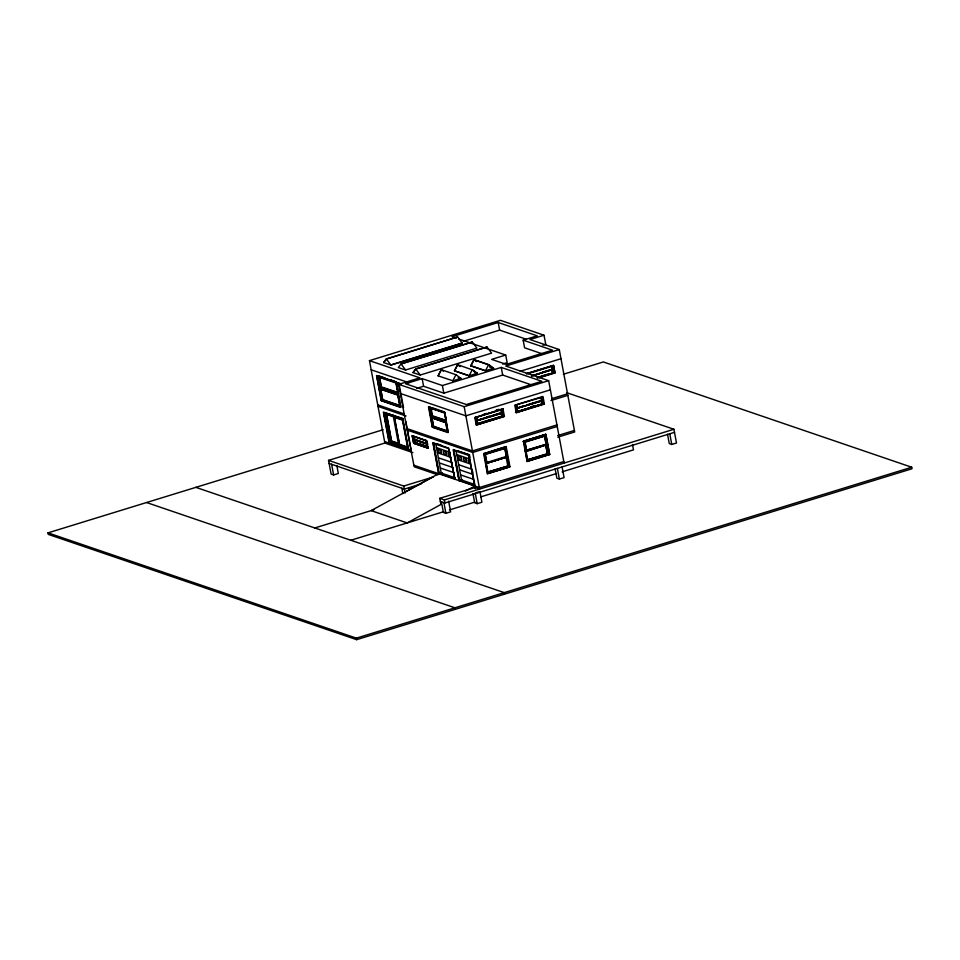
<?xml version="1.0" encoding="UTF-8"?>
<svg xmlns="http://www.w3.org/2000/svg" width="960" height="960" viewBox="0 0 960 960"><rect width="100%" height="100%" fill="white"/><g stroke="black" fill="none" stroke-linecap="round" stroke-linejoin="round"><path stroke-width="1.44" d="M484.2 453.732L487.884 473.424L485.676 463.68L507.108 456.996L485.652 463.56L507.096 456.972M545.364 434.868L549.048 454.56L546.852 444.72L525.384 451.644M516.228 412.776L514.824 405.132L542.976 396.468L544.404 404.1L516.24 412.692M412.356 435.84L426.552 440.712L412.188 435.648L413.628 443.316L427.92 448.2L426.54 440.616L425.724 440.772L426.36 443.772M452.904 380.82L438.12 375.852L441.288 369.708L455.94 374.712L460.944 378.336L452.772 380.856L455.94 374.712M469.116 375.828L472.284 369.684L477.288 373.308L469.116 375.828L454.452 370.824L457.62 364.68L472.308 369.84L477.156 373.356M454.452 370.824L457.62 364.68M470.796 365.796L473.964 359.652L488.628 364.656L493.62 368.28L485.448 370.8L470.796 365.796L485.58 370.764M470.916 365.748L473.964 359.652M485.448 370.8L488.628 364.656L493.488 368.328M476.064 420.948L502.98 412.92L475.788 421.032L476.316 424.284M506.1 446.7L483.672 453.744L506.16 446.544L509.964 466.872L487.416 473.808L483.624 453.456M545.844 434.472L523.416 441.468M516.588 408.504C517.08 416.64 518.076 407.088 515.772 408.684L542.964 400.572L515.784 408.684M383.712 362.58L386.376 359.064L457.62 336.972L386.352 358.908L383.592 362.532L390.936 365.04L462.204 343.116L390.816 365.004M413.088 372.612L415.752 369.096L486.996 347.004L415.728 368.94L412.968 372.564L420.312 375.072L415.752 369.096M553.14 369.432L533.196 375.732M542.496 400.56L543.648 404.22L542.268 396.84M426.492 440.58L427.92 448.212M412.26 435.792L413.7 443.244L427.98 448.092M398.472 444.648L390.792 442.032L389.832 442.44L408.564 448.836M399.744 445.092L398.784 445.488L393.24 415.848L384.276 412.788L394.236 415.644L393.24 415.848M442.068 472.656L438.684 473.7L371.124 510.624L407.172 522.924L440.94 504.468L439.728 498.336L475.008 487.524M432 477.408L404.904 492.156M465.324 491.076L475.26 485.832L459.528 480.468L453.732 449.484M526.428 373.704L553.596 365.352L526.416 373.716M502.968 408.936L504.42 416.448L476.256 425.112L474.816 417.444M444.78 412.332L445.848 420.504M414.288 439.488L415.044 443.04L427.272 447.216M398.232 394.044L379.584 387.684L398.472 393.396M446.1 421.836L431.04 416.688L445.668 421.044M412.884 452.604L384.876 443.04L369.456 360.636L500.424 320.328L544.032 335.22L545.748 344.376L542.94 345.24M542.736 353.988L524.592 347.796L523.164 340.164L537.24 335.832L498.204 322.5L452.028 336.708L456.192 338.136M463.248 341.328L499.632 330.132L526.128 339.168M472.308 341.988L401.04 363.924L398.28 367.548L405.624 370.056L401.04 363.924L472.308 341.988L476.892 348.132L405.516 370.02M400.284 403.956L400.452 406.944L381.384 400.428L376.8 375.996L396.252 382.38L399.744 401.076M544.032 335.22L529.956 339.552L559.272 349.56L574.692 431.964L557.796 437.172M396 382.128L400.74 407.46L381.252 400.8L376.512 375.48L396.444 381.984M376.8 375.996L396.252 382.38M420.204 375.036L491.58 353.136L486.996 347.004M397.236 382.704L379.38 377.076L381.336 387.54L397.872 392.724M396.36 383.136L379.584 377.412L381.444 387.348L398.244 393.072M403.524 407.748L398.952 383.304M422.148 378.624L405.528 383.748L466.38 404.52L541.86 381.288L501.252 367.416L442.392 385.536L422.148 378.624L423.576 386.256L443.808 393.168L502.68 375.048L532.092 385.092M438.12 375.852L441.288 369.708L443.292 371.16M502.644 364.056L507.144 362.676L505.716 355.044L491.64 359.376L506.292 364.38L552.48 350.172L523.164 340.164M416.652 388.392L423.576 386.256M382.704 399.684L399.732 405.48L397.788 395.112L380.796 389.316L382.74 399.672M400.68 405.576L399.96 405.804L397.92 394.908L380.568 388.992L382.608 399.876L383.328 399.66M381.384 400.428L400.824 406.824M559.272 349.56L505.752 366.036L548.664 380.676L564.084 463.08M383.772 412.548L389.82 442.74L408.24 449.28L389.448 442.86L383.772 412.548L403.296 418.608M520.14 371.292L560.988 358.716M528.06 373.68L551.964 366.324L552.18 369.348M542.268 372.312L549.168 370.188M432.408 426.936L448.176 432.072L432.408 426.936L429.108 407.232L432.948 426.876M531.6 375.852L553.14 369.072M531.456 375.96L553.212 369.324L554.28 373.104L552.9 365.712M431.796 407.916L431.076 408.144L432.648 416.52L446.484 421.248M431.232 408.408L444.816 413.028L446.028 418.992M540.936 376.224L548.1 374.112M537.072 377.748L552.732 372.924L551.748 369.528M537.468 377.952L553.872 372.96M539.256 377.76L555.012 372.984L553.56 365.472M563.316 374.268L603.348 361.956L911.712 467.232L912 468.756L356.652 639.672L48.288 534.384L48 532.86L383.16 429.708M444.684 412.176L448.032 432.6L432.3 427.236L428.496 406.932L444.504 412.488L446.028 419.664M369.456 360.636L419.868 377.844L398.736 384.348L464.16 406.68L548.664 380.676M432.648 416.52L445.812 420.552M550.368 389.832L465.876 415.836L400.452 393.504M433.548 426.312L447.3 430.992L445.74 422.688L431.988 418.008L433.584 426.3M336.828 465.504L338.328 473.508L333.624 474.96L331.116 474.108L328.548 460.38L384.876 443.04M496.2 410.16L499.02 409.296M483.828 414.228L486.588 413.388M496.236 410.412L498.996 409.572M496.224 410.772L499.044 409.908M413.364 436.548L413.988 439.548L427.668 444.072M502.98 408.78L474.864 417.624L502.968 408.996M476.16 417.312L501.3 409.8L501.528 412.836M516.144 404.964L541.284 397.452L541.512 400.488M486.504 417.156L489.336 416.28M413.892 439.572L426.48 443.868L425.892 440.724L413.304 436.428L413.892 439.572L414.756 439.308M476.976 420.3L489.84 416.34M492.684 415.464L501.252 412.836M516.96 407.952L524.112 405.756M526.956 404.868L539.82 400.92M399.528 444.36L407.532 447.072L402.468 420.06L394.464 417.348L399.552 444.348M414.792 439.668L415.5 439.344M552.06 398.58L567.552 393.816M530.856 406.788L535.08 405.492M550.944 400.548L567.84 395.34M478.212 423.42L501.432 416.292M415.044 443.04L414.06 443.34L412.68 435.948M415.44 442.836L428.016 447.096M515.352 412.152L542.82 403.824M476.628 424.008L502.836 416.172M516.492 411.948L542.064 404.064L541.452 400.788M502.272 409.188L503.664 416.568L476.868 424.812L475.488 417.432M427.752 444.084L413.376 439.68L414.66 439.62M556.944 424.932L472.452 450.936L407.016 428.604M557.232 426.456L472.728 452.46L407.304 430.128M462.372 479.592L458.988 480.624L453.192 449.652L469.464 454.86L469.992 457.668M549.684 454.608L545.844 434.268L523.356 441.192L527.148 461.532L549.66 454.5L545.928 434.712L523.428 441.612M523.392 441.336L545.892 434.304M483.696 453.888L506.148 446.988M484.764 454.212L504.948 448.236L507.084 459.048M524.496 441.936L544.692 435.96L546.264 444.36L526.068 450.336M546.084 444.252L526.608 450.24L525.072 442.188L544.548 436.188L546.06 444.24M557.7 435.576L574.404 430.44M455.136 477.804L441.228 473.052L438.9 473.772L433.2 443.304L448.5 448.524L454.74 478.824M433.344 476.952L403.764 486.06L405.084 493.116M486.336 462.612L506.16 456.504M525.792 451.428L545.82 445.008M421.236 483.912L404.34 489.108L329.112 463.428M474.048 484.26L461.532 479.988L459.204 480.696L453.504 450.228L468.804 455.46L475.044 485.76M507.66 466.02L487.908 472.068L486.372 463.692M506.196 457.38L507.84 466.128L487.404 472.176M527.136 459.9L547.572 453.852L545.568 444.984M487.812 472.56L505.74 467.04M528.936 459.864L542.712 455.616M487.992 472.632L508.44 466.332M548.544 454.392L527.124 460.98L523.932 441.456M487.38 473.58L509.928 466.764M527.112 461.304L549.6 454.404M314.796 527.964L373.944 509.76M563.796 461.556L479.304 487.56L413.88 465.228M439.728 498.336L444.384 499.92L673.92 429.276L676.5 443.016L671.784 444.468L669.276 443.604L667.524 434.256M476.376 492.636L478.728 491.904M440.376 501.408L444.948 502.98L674.496 432.336M480.888 496.836L556.464 473.568M562.176 471.816L633.48 449.868L632.484 444.528M350.832 540.264L443.784 511.656M449.412 509.928L474.768 502.128M441.408 501.768L443.412 512.448L445.908 513.3L450.624 511.848L448.632 501.168M472.944 493.476L474.696 502.824L477.192 503.676L481.908 502.224L479.916 491.544M555.108 468.852L556.86 478.2L559.368 479.064L564.084 477.612L562.08 466.932M48 532.86L356.364 638.148L911.712 467.232M553.524 365.532L555 372.948M542.508 400.2L542.58 402.552M543.24 404.088L516.864 412.464L515.472 405.084M505.632 447.132L509.316 466.836L487.476 473.292M551.796 366.468L552.36 369.48M551.952 369.792L552.54 372.936M458.976 339.084L505.716 355.044M488.652 364.812L473.988 359.808L476.412 361.56M566.568 392.628L673.92 429.276M489.492 366.96L493.62 368.28M474.492 372.444L477.288 373.308M541.08 397.584L541.68 400.62L517.092 408.228L516.504 405.084M454.584 370.788L469.236 375.792M541.248 400.92L541.86 404.076M542.064 404.064L516.972 411.78L516.36 408.504M458.148 377.472L460.944 378.336M516.732 405.084L517.332 408.108M501.096 409.932L501.696 412.968M371.172 369.792L408.972 382.704M501.708 416.292L501.456 413.136M385.068 378.012L378.456 375.756L380.628 387.396M390.36 379.824L394.332 381.18M401.064 383.856L398.292 382.908L414.156 466.752L437.82 474.828M398.58 383.424L401.316 384.36M382.164 387.144L397.656 392.4M545.796 445.344L547.392 453.744L527.64 459.804L526.104 451.416M431.688 407.544L443.928 411.72M428.736 407.352L444.912 412.86M433.452 416.16L445.752 420.324M432.732 416.364L446.304 420.984M382.608 399.876L399.96 405.804M432.78 417.228L443.844 421.008M525.504 451.164L527.508 460.032M377.736 404.892L404.34 413.976M378.024 406.416L406.02 415.98M441.996 429.588L447.432 431.448M394.404 416.712L386.352 413.964L391.452 441.216L399.504 443.952M402.624 419.844L386.592 414.324L391.584 441L399.216 443.616M506.316 456.504L504.816 448.464L485.34 454.464L486.876 462.516M437.352 443.892L441.288 445.236M457.668 450.828L469.464 454.86M414.132 439.2L427.2 443.652M416.196 440.052L426.108 443.436M436.476 447.66L450.384 452.412M456.78 454.596L469.296 458.868M449.892 453.6L447.996 452.952L448.416 455.196L450.312 455.844M470.196 460.524L468.3 459.888L468.72 462.12L470.616 462.768M420.216 443.976L427.212 446.364M417.024 443.124L426.708 446.436M428.136 447.192L415.404 442.848L414.78 439.572M437.424 452.736L451.332 457.488M457.728 459.672L470.256 463.944M392.976 442.26L397.068 443.652M438.372 457.812L452.292 462.564M458.676 464.748L471.204 469.032M407.784 447.42L399.408 444.564L394.248 416.988M401.796 445.788L408.228 448.092M390.3 442.152L399.252 445.212M384.588 441.516L411.192 450.6M439.32 462.9L453.24 467.652M459.624 469.824L472.152 474.108M440.268 467.976L454.188 472.728M460.584 474.912L473.1 479.184M474.012 487.188L479.58 489.084L464.16 406.68M328.548 460.38L403.932 486.108M195.864 487.356L504.228 592.632L504.516 594.168M146.58 502.524L454.944 607.812L455.232 609.336M414.408 439.536L414.864 443.088M457.656 364.836L460.08 366.588M502.176 412.404L477.108 420.588L476.52 417.432M457.62 336.972L462.204 343.116M390.936 365.04L386.376 359.064M669.78 433.776L671.784 444.468M552.732 368.88L553.212 371.424M557.364 468.372L559.368 479.064M546.84 444.816L548.64 454.416M546.816 446.772L547.908 452.604M524.868 442.068L526.44 450.456M515.916 409.836L516.444 412.332M498.204 322.5L499.632 330.132M501.252 367.416L502.68 375.048M503.256 416.436L502.596 412.8L503.148 416.4M501.252 413.268L501.876 416.424L477.228 424.008L476.604 420.852M507.108 457.08L508.908 466.692M507.624 461.964L508.176 464.88M485.124 454.332L486.696 462.732M476.376 420.852L476.988 424.128M472.356 470.34L472.884 473.16M468.924 455.016L475.248 488.772M475.2 492.996L477.192 503.676M456.06 450.78L461.532 479.988M442.392 385.536L443.808 393.168M446.34 422.28L447.912 430.68M430.332 407.076L432.072 416.412M429.852 407.244L431.592 416.568M435.756 443.856L441.228 473.052M444.384 499.92L444.948 502.98M433.428 442.548L439.224 473.532L454.956 478.896L448.62 448.092L432.888 442.716L438.684 473.7M443.916 502.62L445.908 513.3M426.276 440.592L427.656 447.984M405.804 421.344L411.216 450.288M396.468 382.224L397.98 390.78M408.648 449.724L402.852 418.752L383.364 412.092L389.16 443.076M395.868 382.5L400.452 406.944M402.576 418.968L408.24 449.28M409.044 487.656L409.548 490.332M401.832 488.256L402.828 493.596M385.284 412.584L390.792 442.032M380.16 387.552L377.976 375.912L381.96 400.392M377.184 375.876L381.756 400.32M331.62 464.28L333.624 474.96M356.364 638.148L356.652 639.672M476.784 417.444L477.348 420.456L476.784 417.444M445.848 422.52L431.844 417.744L433.476 426.468L447.48 431.244L445.848 422.52M440.964 450.552L438.12 449.58L438.54 451.824L441.384 452.796L440.964 450.552M446.04 452.28L443.196 451.308L443.616 453.552L446.46 454.524L446.04 452.28M461.28 457.488L458.436 456.516L458.856 458.76L461.7 459.732L461.28 457.488M466.344 459.216L463.5 458.244L463.92 460.488L466.764 461.46L466.344 459.216"/></g></svg>
